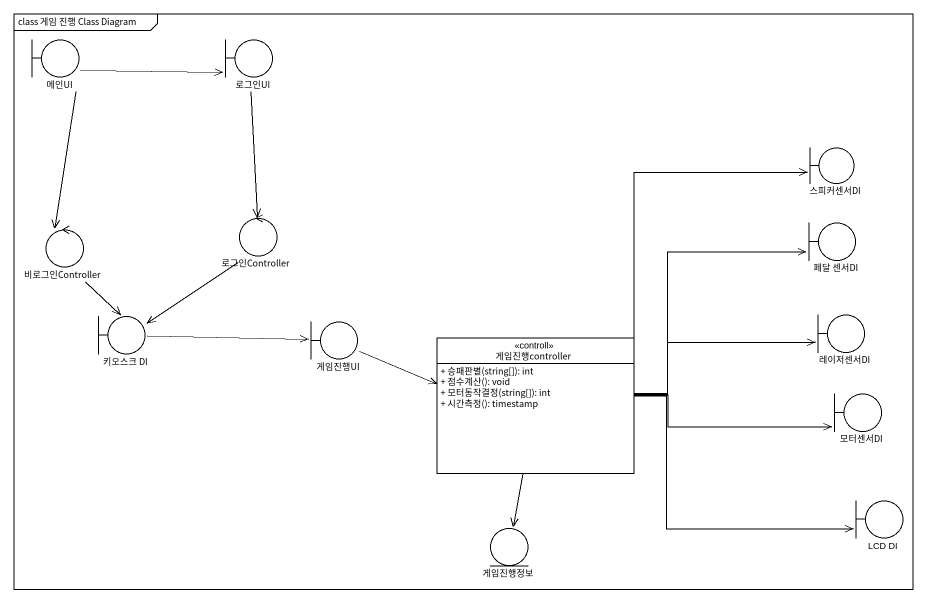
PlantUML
@startuml
mainframe class 게임 진행 Class Diagram
allowmixing
hide circle
hide empty members
skinparam classAttributeIconSize 0
boundary 메인UI
boundary 로그인UI
boundary 스피커센서DI
control 로그인Controller
boundary "페달 센서DI" as 페달_센서DI
control 비로그인Controller
boundary "키오스크 DI" as 키오스크_DI
boundary 게임진행UI
class 게임진행controller <<controll>> {
  + 승패판별(string[]): int
  + 점수계산(): void
  + 모터동작결정(string[]): int
  + 시간측정(): timestamp
}
boundary 레이저센서DI
boundary 모터센서DI
entity 게임진행정보
boundary "LCD DI" as LCD_DI
메인UI -right-> 로그인UI
메인UI --> 비로그인Controller
로그인UI --> 로그인Controller
로그인Controller --> 키오스크_DI
비로그인Controller --> 키오스크_DI
키오스크_DI -right-> 게임진행UI
게임진행UI -right-> 게임진행controller
게임진행controller -up-> 스피커센서DI
게임진행controller -right-> 페달_센서DI
게임진행controller -right-> 레이저센서DI
게임진행controller -right-> 모터센서DI
게임진행controller --> 게임진행정보
게임진행controller -right-> LCD_DI
@enduml
